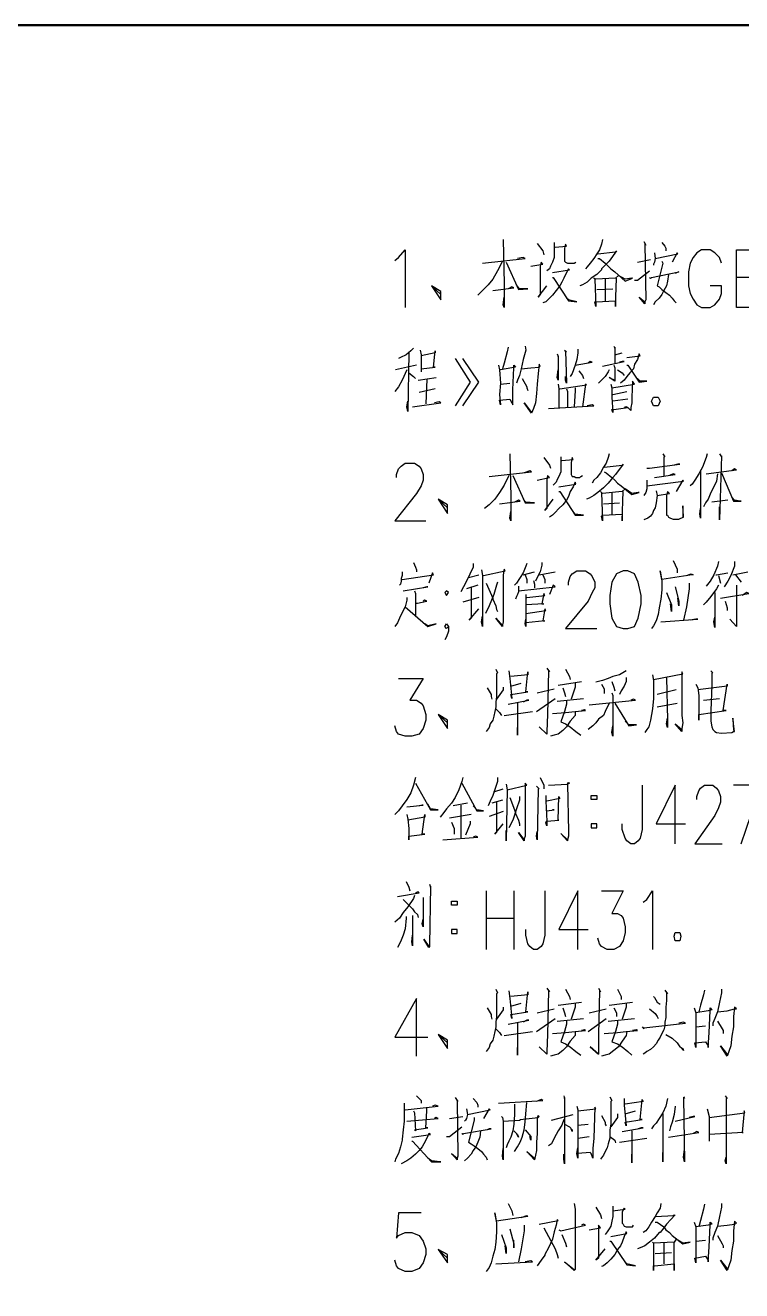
# Model space of a CAD drawing. Header units: millimetres. Extents: x -892 to 4698, y -3687 to 4524.
# Drawn here: x 2435 to 2930, y 3650 to 4524 of the extents above; entities that cross this region are included whole.
import ezdxf

# ---------------------------------------------------------------- set-up
doc = ezdxf.new("R2010")
doc.units = ezdxf.units.MM
doc.layers.add('1', color=7, linetype='Continuous')

msp = doc.modelspace()

# ---------------------------------------------------------------- linework, layer by layer
at = {"layer": '1', "color": 0, "lineweight": 50}
msp.add_lwpolyline([(-891.61, -3685.08), (-891.61, 4523.75), (4698.03, 4523.75), (4698.03, -3685.08), (-891.61, -3685.08)], dxfattribs=at)
at = {"layer": '1', "color": 0, "lineweight": 25}
for points in [[(2690.14, 4361.48), (2692.75, 4363.43), (2697.31, 4368.65), (2697.31, 4328.89)], [(2765.09, 4375.82), (2765.74, 4345.19), (2765.74, 4328.89), (2765.09, 4330.85), (2765.74, 4336.06)], [(2788.55, 4373.21), (2792.46, 4368), (2793.11, 4365.39)], [(2800.28, 4373.86), (2800.28, 4370.6), (2800.28, 4366.69), (2800.28, 4363.43), (2798.98, 4360.17), (2797.67, 4357.57), (2797.02, 4355.61), (2795.07, 4354.31)], [(2800.93, 4370.6), (2808.75, 4371.25), (2808.1, 4372.56), (2807.45, 4369.95), (2807.45, 4367.34), (2807.45, 4364.74), (2807.45, 4362.13), (2807.45, 4360.83), (2808.1, 4360.17), (2809.4, 4359.52), (2810.71, 4359.52), (2813.31, 4359.52), (2813.96, 4359.52), (2815.27, 4360.17)], [(2833.52, 4375.82), (2832.86, 4372.56), (2831.56, 4368.65), (2829.61, 4366.04), (2827.65, 4362.78), (2825.04, 4359.52), (2823.09, 4356.92), (2821.78, 4355.61)], [(2862.19, 4374.51), (2863.49, 4371.91), (2862.84, 4372.56), (2863.49, 4334.11), (2862.84, 4332.8), (2862.84, 4331.5), (2858.93, 4336.06), (2862.84, 4332.8)], [(2874.57, 4373.86), (2876.53, 4371.25), (2877.18, 4369.95), (2877.18, 4368)], [(2915.63, 4359.52), (2914.33, 4363.43), (2911.07, 4366.69), (2907.81, 4368.65), (2901.94, 4368.65), (2898.69, 4366.69), (2896.08, 4363.43), (2894.12, 4359.52), (2892.82, 4353.66), (2892.82, 4343.88), (2894.12, 4338.67), (2896.08, 4334.76), (2898.69, 4330.85), (2901.94, 4328.89), (2907.81, 4328.89), (2911.07, 4330.85), (2914.33, 4334.76), (2915.63, 4338.67), (2915.63, 4343.88), (2907.81, 4343.88)], [(2940.39, 4349.75), (2944.96, 4347.79), (2946.26, 4345.84), (2947.56, 4341.93), (2947.56, 4336.71), (2946.26, 4332.8), (2944.96, 4330.85), (2940.39, 4328.89), (2926.06, 4328.89), (2926.06, 4368.65), (2940.39, 4368.65), (2944.96, 4366.69), (2946.26, 4365.39), (2947.56, 4361.48), (2947.56, 4357.57), (2946.26, 4353.66), (2944.96, 4351.7), (2940.39, 4349.75), (2926.06, 4349.75)], [(2764.44, 4360.83), (2761.18, 4354.31), (2757.92, 4348.44), (2754.66, 4344.53), (2750.75, 4340.62), (2747.49, 4337.37)], [(2750.75, 4359.52), (2780.08, 4362.78), (2778.77, 4363.43), (2774.86, 4362.78)], [(2767.04, 4360.17), (2775.51, 4341.28), (2782.03, 4341.93), (2776.17, 4341.93), (2774.21, 4344.53)], [(2783.99, 4357.57), (2792.46, 4358.87), (2791.15, 4360.17), (2790.5, 4357.57), (2790.5, 4338.02), (2789.2, 4336.06), (2795.07, 4343.88)], [(2830.26, 4366.04), (2842.64, 4367.34), (2843.29, 4368), (2838.08, 4360.83), (2836.12, 4358.87), (2832.86, 4355.61), (2832.86, 4354.96), (2829.61, 4351.7), (2825.7, 4349.1), (2823.09, 4346.49), (2819.83, 4344.53), (2817.87, 4343.88)], [(2830.26, 4362.78), (2831.56, 4362.78), (2835.47, 4359.52), (2837.43, 4357.57), (2839.38, 4355.61), (2841.99, 4353.66), (2849.16, 4347.14), (2854.37, 4349.1), (2853.72, 4349.1), (2849.16, 4348.44), (2844.59, 4351.05), (2842.64, 4349.1), (2828.95, 4348.44), (2827.65, 4349.1), (2828.3, 4348.44), (2828.95, 4329.55), (2828.3, 4332.8), (2828.95, 4332.8), (2842.64, 4333.46), (2842.64, 4329.55), (2843.29, 4349.1)], [(2857.63, 4360.17), (2866.75, 4362.13)], [(2869.36, 4366.69), (2870.01, 4362.78), (2869.36, 4360.17), (2868.71, 4358.87), (2868.71, 4358.22)], [(2870.01, 4362.78), (2885.65, 4366.04), (2885, 4366.69), (2881.74, 4360.17)], [(2874.57, 4360.83), (2875.22, 4359.52), (2871.31, 4343.88), (2872.62, 4343.23), (2874.57, 4341.28), (2877.18, 4339.32), (2879.79, 4337.37), (2881.74, 4335.41), (2883.04, 4333.46), (2884.35, 4332.15)], [(2798.98, 4353.01), (2810.71, 4354.96), (2810.05, 4355.61), (2808.75, 4353.01), (2806.8, 4349.1), (2805.49, 4346.49), (2804.19, 4343.88), (2801.58, 4340.62), (2798.98, 4337.37), (2796.37, 4334.76), (2794.41, 4332.8), (2792.46, 4332.15)], [(2855.67, 4347.79), (2857.63, 4347.79), (2866.1, 4354.31)], [(2866.1, 4349.75), (2866.75, 4349.1), (2867.4, 4349.75), (2886.3, 4353.66), (2885, 4353.01), (2883.7, 4352.35)], [(2879.13, 4351.7), (2878.48, 4347.14), (2877.83, 4343.88), (2875.88, 4340.62), (2874.57, 4338.02), (2872.62, 4335.41), (2870.01, 4332.8), (2868.71, 4330.85)], [(2722.07, 4338.02), (2715.56, 4343.88), (2722.07, 4334.11), (2722.07, 4339.97), (2715.56, 4343.88)], [(2757.92, 4340.62), (2772.26, 4342.58), (2770.95, 4343.23), (2768.35, 4341.93)], [(2798.98, 4349.75), (2799.63, 4349.75), (2810.05, 4333.46), (2815.92, 4332.8), (2810.05, 4334.11), (2808.75, 4335.41)], [(2829.61, 4341.28), (2840.68, 4341.93)], [(2835.47, 4349.1), (2835.47, 4333.46)], [(2703.18, 4300.87), (2701.22, 4298.92), (2697.96, 4296.31), (2694.05, 4294.35), (2692.75, 4293.7)], [(2707.74, 4299.57), (2708.39, 4296.31), (2708.39, 4289.79), (2708.39, 4284.58)], [(2708.39, 4286.53), (2718.16, 4287.84), (2716.86, 4287.84), (2718.16, 4298.92), (2718.16, 4297.61), (2708.39, 4295.66)], [(2768.35, 4301.52), (2767.69, 4298.26), (2765.74, 4290.44), (2764.44, 4286.53)], [(2780.08, 4302.17), (2780.73, 4299.57), (2778.77, 4293.05), (2777.47, 4286.53), (2776.17, 4281.97), (2774.86, 4278.71), (2774.21, 4276.76)], [(2807.45, 4299.57), (2808.75, 4298.26), (2808.1, 4298.92), (2808.75, 4276.76), (2808.1, 4278.71), (2808.1, 4281.32)], [(2816.57, 4300.22), (2816.57, 4297.61), (2815.92, 4293.05), (2814.62, 4289.14), (2812.66, 4283.27), (2811.36, 4281.32)], [(2841.34, 4302.17), (2841.99, 4300.87), (2841.99, 4301.52), (2841.99, 4290.44)], [(2699.92, 4297.61), (2699.27, 4257.21), (2698.61, 4260.46), (2699.27, 4264.37)], [(2731.85, 4293.7), (2742.28, 4277.41), (2731.85, 4261.12)], [(2737.06, 4261.12), (2748.14, 4277.41), (2737.06, 4293.7)], [(2777.47, 4286.53), (2783.99, 4287.18), (2789.85, 4287.84), (2790.5, 4288.49), (2789.85, 4289.79), (2789.2, 4283.27), (2788.55, 4276.11), (2787.9, 4269.59), (2787.24, 4263.07), (2785.94, 4259.16), (2784.64, 4255.9), (2779.42, 4263.07), (2784.64, 4256.55)], [(2802.23, 4296.96), (2802.89, 4295), (2802.89, 4295.66), (2802.89, 4278.71), (2802.23, 4280.67), (2802.89, 4285.88)], [(2814.62, 4289.14), (2826.35, 4291.09), (2825.04, 4291.75), (2823.74, 4290.44)], [(2833.52, 4288.49), (2848.5, 4291.75), (2847.2, 4291.75), (2845.25, 4291.09)], [(2841.99, 4296.31), (2847.2, 4297.61)], [(2850.46, 4294.35), (2859.58, 4295.66), (2858.93, 4296.96), (2857.63, 4293.05), (2855.67, 4289.79), (2855.02, 4286.53), (2852.41, 4283.93), (2850.46, 4281.32), (2848.5, 4278.71), (2845.9, 4276.76)], [(2698.61, 4285.88), (2695.35, 4278.71), (2692.75, 4274.15), (2690.14, 4270.89)], [(2705.13, 4289.14), (2690.79, 4285.88)], [(2699.92, 4283.93), (2703.18, 4281.32), (2704.48, 4280.02)], [(2761.83, 4289.14), (2762.48, 4285.88), (2763.13, 4276.76), (2762.48, 4268.94), (2763.13, 4261.77), (2762.48, 4265.03), (2769.65, 4265.68), (2770.95, 4263.07), (2771.6, 4261.77), (2771.6, 4272.2), (2772.26, 4287.18), (2772.26, 4289.14), (2773.56, 4287.84), (2770.95, 4287.18), (2763.13, 4285.88)], [(2817.22, 4285.23), (2819.83, 4281.97), (2820.48, 4280.02)], [(2838.08, 4285.88), (2837.43, 4284.58), (2835.47, 4281.32), (2832.86, 4278.71), (2830.91, 4276.76)], [(2841.34, 4289.14), (2841.99, 4287.18), (2841.99, 4278.71), (2841.99, 4278.06), (2838.08, 4280.67), (2841.99, 4278.71)], [(2843.94, 4285.88), (2847.2, 4283.93), (2848.5, 4281.97)], [(2850.46, 4289.14), (2851.11, 4289.14), (2858.93, 4277.41), (2864.15, 4278.06), (2859.58, 4278.06), (2857.63, 4280.02)], [(2706.43, 4278.71), (2718.82, 4280.67)], [(2718.16, 4272.85), (2707.09, 4270.24)], [(2712.3, 4279.36), (2711.65, 4262.42)], [(2763.13, 4276.11), (2769.65, 4276.76)], [(2778.12, 4280.02), (2781.38, 4274.15), (2781.38, 4273.5), (2782.03, 4271.54)], [(2802.89, 4276.11), (2803.54, 4272.85), (2803.54, 4259.81)], [(2803.54, 4272.85), (2804.19, 4272.85), (2822.44, 4275.45), (2821.78, 4276.11), (2819.83, 4260.46)], [(2808.75, 4272.85), (2809.4, 4270.89), (2809.4, 4259.81)], [(2814.62, 4273.5), (2814.62, 4271.54), (2813.96, 4260.46)], [(2839.38, 4276.11), (2840.03, 4273.5), (2840.03, 4266.98), (2840.68, 4256.55), (2840.03, 4258.51), (2840.68, 4258.51), (2841.34, 4258.51), (2851.11, 4259.81), (2849.81, 4260.46), (2848.5, 4259.81)], [(2840.03, 4273.5), (2855.67, 4276.11), (2854.37, 4278.06), (2853.72, 4266.98), (2853.72, 4263.07), (2853.07, 4259.81), (2853.07, 4257.86), (2851.11, 4259.81)], [(2702.52, 4260.46), (2722.07, 4263.07), (2720.77, 4263.72), (2717.51, 4263.07)], [(2840.68, 4268.94), (2850.46, 4270.89)], [(2851.11, 4265.68), (2840.68, 4264.37)], [(2871.97, 4266.98), (2873.27, 4264.37), (2871.97, 4261.12), (2868.71, 4261.12), (2867.4, 4264.37), (2868.71, 4266.98), (2871.97, 4266.98)], [(2796.37, 4259.16), (2827.65, 4261.12), (2826.35, 4261.77), (2823.09, 4261.12)], [(2691.44, 4211.59), (2691.44, 4213.54), (2692.75, 4217.45), (2694.7, 4219.41), (2697.31, 4221.36), (2703.83, 4221.36), (2707.09, 4219.41), (2708.39, 4217.45), (2709.69, 4213.54), (2709.69, 4209.63), (2708.39, 4205.72), (2705.13, 4200.51), (2690.14, 4181.61), (2711.65, 4181.61)], [(2769.65, 4227.88), (2770.3, 4197.9), (2770.3, 4181.61), (2769.65, 4183.56), (2770.3, 4188.13)], [(2793.11, 4225.27), (2797.02, 4220.06), (2797.67, 4218.1)], [(2804.84, 4225.92), (2804.84, 4222.67), (2804.84, 4218.76), (2804.84, 4215.5), (2803.54, 4212.24), (2802.23, 4210.28), (2801.58, 4208.33), (2799.63, 4206.37)], [(2805.49, 4223.32), (2813.31, 4223.97), (2812.66, 4225.27), (2812.01, 4222.01), (2812.01, 4219.41), (2812.01, 4217.45), (2812.01, 4214.85), (2812.01, 4213.54), (2812.66, 4212.24), (2813.96, 4212.24), (2815.27, 4211.59), (2817.87, 4211.59), (2818.53, 4212.24), (2819.83, 4212.89)], [(2834.82, 4218.76), (2847.2, 4220.06), (2847.85, 4220.71), (2842.64, 4213.54), (2840.68, 4211.59), (2837.43, 4207.68), (2834.17, 4204.42), (2830.26, 4201.16), (2827.65, 4199.2), (2824.39, 4197.25), (2822.44, 4196.6)], [(2838.08, 4227.88), (2837.43, 4225.27), (2836.12, 4221.36), (2834.17, 4218.76), (2832.21, 4214.85), (2829.61, 4211.59), (2827.65, 4209.63), (2826.35, 4207.68)], [(2864.15, 4218.1), (2866.1, 4218.1), (2886.96, 4220.71), (2885.65, 4220.71), (2883.04, 4220.06)], [(2875.22, 4227.88), (2876.53, 4225.92), (2875.88, 4225.92), (2875.88, 4212.24)], [(2905.85, 4227.88), (2905.2, 4225.27), (2902.6, 4218.76), (2899.99, 4214.19), (2897.38, 4209.63), (2895.43, 4207.03), (2894.12, 4205.72)], [(2914.33, 4227.88), (2915.63, 4225.92), (2915.63, 4226.58), (2914.33, 4182.26), (2914.33, 4185.52), (2914.33, 4191.38)], [(2769, 4212.89), (2765.74, 4206.37), (2762.48, 4201.16), (2759.22, 4196.6), (2755.31, 4192.69), (2752.05, 4190.08)], [(2755.31, 4212.24), (2784.64, 4215.5), (2783.33, 4216.15), (2779.42, 4214.85)], [(2771.6, 4212.89), (2780.08, 4193.99), (2786.59, 4193.99), (2780.73, 4194.64), (2778.77, 4196.6)], [(2788.55, 4209.63), (2797.02, 4211.59), (2795.72, 4212.89), (2795.07, 4209.63), (2795.07, 4190.08), (2793.76, 4188.78), (2799.63, 4196.6)], [(2834.82, 4215.5), (2836.12, 4214.85), (2840.03, 4211.59), (2841.99, 4209.63), (2843.94, 4207.68), (2846.55, 4205.72), (2853.72, 4199.86), (2858.93, 4201.16), (2858.28, 4201.16), (2853.72, 4200.51), (2849.16, 4203.77), (2847.2, 4201.81), (2833.52, 4200.51), (2832.21, 4201.81), (2832.86, 4201.16), (2833.52, 4181.61), (2832.86, 4184.87), (2833.52, 4185.52), (2847.2, 4186.17), (2847.2, 4181.61), (2847.85, 4201.81)], [(2869.36, 4211.59), (2883.7, 4213.54), (2882.39, 4214.19), (2879.79, 4212.89)], [(2901.29, 4216.8), (2901.29, 4183.56), (2900.64, 4186.17), (2901.29, 4190.08)], [(2913.02, 4214.19), (2912.37, 4208.98), (2910.42, 4205.07), (2908.46, 4201.16), (2906.51, 4196.6), (2904.55, 4193.99), (2903.25, 4191.38)], [(2905.2, 4214.19), (2926.06, 4216.8), (2924.75, 4217.45), (2922.8, 4216.15)], [(2915.63, 4214.85), (2924.1, 4195.29), (2929.32, 4195.29), (2928.66, 4195.29), (2924.75, 4195.95), (2922.8, 4197.9)], [(2803.54, 4205.07), (2815.27, 4207.03), (2814.62, 4208.33), (2813.31, 4205.07), (2811.36, 4201.81), (2810.05, 4198.55), (2808.75, 4195.95), (2806.14, 4192.69), (2803.54, 4190.08), (2800.93, 4187.47), (2798.98, 4185.52), (2797.02, 4184.22)], [(2864.15, 4209.63), (2864.15, 4206.37), (2864.15, 4203.77), (2863.49, 4201.16), (2862.19, 4199.2)], [(2870.66, 4202.46), (2871.31, 4199.2), (2870.66, 4193.99), (2870.01, 4190.73), (2868.71, 4188.78), (2868.06, 4186.82), (2866.75, 4184.87), (2864.8, 4183.56), (2862.19, 4182.26)], [(2864.15, 4205.72), (2889.56, 4208.98), (2888.91, 4209.63), (2884.35, 4201.81)], [(2726.64, 4190.73), (2720.12, 4196.6), (2726.64, 4186.82), (2726.64, 4192.69), (2720.12, 4196.6)], [(2762.48, 4193.34), (2776.82, 4195.29), (2775.51, 4195.95), (2772.91, 4194.64)], [(2803.54, 4201.81), (2804.19, 4201.81), (2814.62, 4185.52), (2820.48, 4185.52), (2814.62, 4186.17), (2813.31, 4188.13)], [(2834.17, 4193.34), (2845.25, 4193.99)], [(2840.03, 4201.16), (2840.03, 4186.17)], [(2871.31, 4199.2), (2879.79, 4200.51), (2878.48, 4201.81), (2877.83, 4199.2), (2877.83, 4192.69), (2877.83, 4188.13), (2877.83, 4185.52), (2878.48, 4185.52), (2879.13, 4184.22), (2880.44, 4183.56), (2882.39, 4182.91), (2884.35, 4182.91), (2886.3, 4182.91), (2887.61, 4183.56), (2889.56, 4184.22), (2889.56, 4184.87), (2888.91, 4192.04), (2888.91, 4184.22)], [(2920.19, 4195.95), (2909.11, 4194.64)], [(2703.18, 4152.93), (2704.48, 4149.68), (2705.13, 4147.72), (2705.13, 4146.42)], [(2744.23, 4152.28), (2744.23, 4149.68), (2739.67, 4139.9), (2737.72, 4135.99), (2735.76, 4132.73)], [(2781.38, 4152.28), (2780.73, 4150.33), (2778.77, 4145.77), (2776.82, 4142.51), (2776.17, 4141.85), (2774.21, 4138.6), (2772.91, 4137.29)], [(2791.81, 4152.93), (2791.81, 4150.98), (2790.5, 4146.42), (2788.55, 4142.51), (2787.24, 4139.9)], [(2882.39, 4154.24), (2885, 4148.37), (2885, 4145.77)], [(2913.67, 4153.59), (2913.02, 4150.33), (2910.42, 4144.46), (2907.81, 4139.9), (2905.2, 4136.64)], [(2924.75, 4153.59), (2924.75, 4150.33), (2922.15, 4143.81), (2920.19, 4139.9), (2917.59, 4135.99)], [(2695.35, 4146.42), (2695.35, 4143.81), (2694.7, 4141.85), (2694.7, 4139.9), (2694.05, 4137.94), (2693.4, 4137.29)], [(2695.35, 4141.2), (2716.86, 4144.46), (2716.21, 4145.77), (2713.6, 4138.6)], [(2740.97, 4142.51), (2748.14, 4144.46)], [(2750.1, 4147.72), (2750.75, 4143.81), (2750.75, 4108.62), (2750.1, 4111.88), (2750.75, 4115.79)], [(2751.4, 4143.81), (2766.39, 4147.07), (2765.74, 4148.37), (2765.09, 4144.46), (2765.09, 4111.88), (2764.44, 4109.92), (2764.44, 4108.62), (2759.87, 4114.48), (2764.44, 4109.27)], [(2778.77, 4144.46), (2786.59, 4146.42)], [(2780.08, 4144.46), (2781.38, 4141.2), (2781.38, 4138.6)], [(2789.85, 4144.46), (2800.93, 4146.42)], [(2792.46, 4144.46), (2793.76, 4141.2), (2793.76, 4138.6)], [(2810.05, 4137.29), (2810.05, 4139.25), (2811.36, 4143.16), (2812.66, 4145.11), (2815.92, 4147.07), (2821.78, 4147.07), (2825.04, 4145.11), (2826.35, 4143.16), (2828.3, 4139.25), (2828.3, 4135.34), (2826.35, 4132.08), (2823.74, 4126.21), (2808.1, 4107.31), (2829.61, 4107.31)], [(2847.85, 4147.07), (2843.29, 4145.11), (2840.03, 4139.25), (2838.73, 4130.12), (2838.73, 4124.26), (2840.03, 4114.48), (2843.29, 4108.62), (2847.85, 4107.31), (2851.11, 4107.31), (2855.67, 4108.62), (2858.28, 4114.48), (2860.24, 4124.26), (2860.24, 4130.12), (2858.28, 4139.25), (2855.67, 4145.11), (2851.11, 4147.07), (2847.85, 4147.07)], [(2891.52, 4143.81), (2894.78, 4145.11), (2896.08, 4144.46), (2895.43, 4144.46), (2874.57, 4141.2), (2873.27, 4147.07), (2874.57, 4139.9), (2874.57, 4134.03), (2873.92, 4127.52), (2872.62, 4121.65), (2871.97, 4117.09), (2870.66, 4112.53), (2868.71, 4109.27), (2867.4, 4107.31)], [(2911.72, 4144.46), (2912.37, 4144.46), (2920.19, 4145.77)], [(2913.67, 4143.81), (2914.98, 4138.6)], [(2923.45, 4144.46), (2933.88, 4146.42)], [(2925.41, 4144.46), (2929.32, 4139.25)], [(2696.01, 4133.38), (2712.95, 4135.99), (2712.3, 4135.99), (2709.69, 4135.34)], [(2703.83, 4133.38), (2704.48, 4131.43), (2704.48, 4115.79)], [(2725.98, 4133.38), (2724.68, 4132.08), (2725.98, 4130.12), (2727.29, 4132.08), (2725.98, 4133.38)], [(2747.49, 4137.29), (2739.67, 4134.69)], [(2742.93, 4135.34), (2742.93, 4114.48), (2741.63, 4113.18), (2748.14, 4121)], [(2761.18, 4139.25), (2760.52, 4137.29), (2758.57, 4130.78), (2755.31, 4122.96), (2752.7, 4117.74)], [(2753.36, 4138.6), (2757.92, 4128.17), (2757.92, 4127.52), (2759.87, 4122.96), (2760.52, 4120.35), (2761.18, 4119.05)], [(2775.51, 4136.64), (2775.51, 4134.03), (2775.51, 4132.73), (2774.86, 4130.78), (2774.21, 4129.47), (2773.56, 4127.52)], [(2775.51, 4133.38), (2800.93, 4135.99), (2799.63, 4137.29), (2797.02, 4130.78)], [(2785.94, 4140.55), (2786.59, 4137.94), (2786.59, 4135.34)], [(2883.7, 4135.99), (2886.3, 4126.21), (2886.3, 4122.96), (2885.65, 4128.17)], [(2893.47, 4138.6), (2893.47, 4134.69), (2891.52, 4122.3), (2889.56, 4113.18)], [(2913.67, 4137.29), (2912.37, 4134.69), (2908.46, 4129.47), (2905.2, 4125.56), (2903.25, 4123.61)], [(2926.06, 4137.29), (2926.06, 4118.39), (2926.06, 4111.88), (2926.06, 4109.27), (2926.06, 4108.62), (2921.5, 4113.83), (2926.06, 4108.62)], [(2698.61, 4128.82), (2698.61, 4126.87), (2697.31, 4122.3), (2695.35, 4118.39), (2693.4, 4114.48), (2692.1, 4111.22), (2690.14, 4108.62)], [(2705.13, 4124.91), (2705.78, 4124.91), (2712.3, 4126.21), (2711, 4126.87), (2709.69, 4126.21)], [(2748.14, 4128.82), (2737.06, 4125.56)], [(2780.73, 4130.78), (2780.73, 4129.47), (2780.73, 4121), (2780.73, 4108.62), (2780.08, 4110.57), (2780.73, 4113.83)], [(2781.38, 4128.82), (2793.76, 4130.12), (2793.11, 4131.43), (2791.81, 4124.26), (2793.11, 4124.26), (2780.73, 4123.61)], [(2877.83, 4132.08), (2881.09, 4123.61), (2881.09, 4119.05), (2880.44, 4124.26)], [(2911.07, 4132.08), (2911.07, 4107.97), (2910.42, 4111.88), (2911.07, 4115.14)], [(2914.98, 4128.17), (2934.53, 4131.43), (2933.23, 4132.08), (2929.97, 4130.12)], [(2918.24, 4126.21), (2919.54, 4121.65), (2919.54, 4119.7)], [(2697.31, 4122.3), (2712.95, 4108.62), (2718.82, 4110.57), (2712.95, 4109.27), (2711, 4110.57)], [(2780.73, 4117.74), (2794.41, 4119.7), (2793.76, 4121), (2792.46, 4112.53), (2793.76, 4112.53), (2780.73, 4111.22)], [(2727.29, 4108.62), (2725.98, 4107.31), (2724.68, 4108.62), (2725.98, 4110.57), (2727.29, 4108.62), (2727.29, 4105.36), (2725.98, 4101.45), (2724.68, 4099.49)], [(2873.92, 4111.88), (2899.34, 4113.83), (2898.03, 4113.83), (2894.12, 4113.18)], [(2795.07, 4079.94), (2797.02, 4077.34), (2796.37, 4077.99), (2795.72, 4048.01), (2795.07, 4036.28), (2795.07, 4034.98), (2795.07, 4034.32), (2789.85, 4039.54), (2795.07, 4034.32)], [(2692.75, 4072.77), (2709.69, 4072.77), (2700.57, 4057.79), (2705.13, 4057.79), (2708.39, 4055.83), (2709.69, 4053.88), (2711.65, 4048.01), (2711.65, 4044.1), (2709.69, 4038.23), (2707.09, 4034.32), (2701.87, 4033.02), (2697.31, 4033.02), (2692.75, 4034.32), (2691.44, 4036.28), (2690.14, 4040.19)], [(2759.87, 4079.29), (2761.18, 4076.68), (2760.52, 4076.03), (2760.52, 4065.61), (2760.52, 4060.39), (2759.87, 4056.48), (2759.87, 4053.22), (2759.22, 4049.96), (2758.57, 4046.71), (2757.92, 4044.1), (2755.96, 4041.49), (2755.31, 4038.89), (2753.36, 4036.28)], [(2769, 4077.99), (2769.65, 4072.77), (2770.95, 4059.09), (2770.3, 4061.7), (2782.03, 4063.65), (2780.73, 4063.65), (2782.03, 4077.34), (2782.03, 4075.38), (2770.3, 4074.08)], [(2808.1, 4079.29), (2810.71, 4074.08), (2811.36, 4072.12)], [(2849.81, 4077.99), (2845.25, 4075.38), (2840.68, 4074.08), (2837.43, 4072.77), (2833.52, 4071.47), (2830.91, 4070.82), (2828.95, 4070.17)], [(2849.81, 4073.43), (2849.81, 4070.82), (2848.5, 4067.56), (2846.55, 4064.3), (2845.25, 4061.7)], [(2868.06, 4075.38), (2868.71, 4071.47), (2868.71, 4066.91), (2868.71, 4059.09), (2868.06, 4051.92), (2867.4, 4048.01), (2866.75, 4044.1), (2865.45, 4039.54), (2864.15, 4037.58), (2862.84, 4035.63)], [(2868.71, 4072.12), (2888.91, 4076.03), (2888.26, 4077.34), (2888.26, 4071.47), (2888.26, 4056.48), (2888.26, 4048.66), (2888.26, 4047.36), (2888.91, 4042.14), (2888.26, 4038.23), (2888.26, 4036.28), (2883.7, 4041.49), (2888.26, 4037.58)], [(2877.83, 4073.43), (2878.48, 4044.1), (2878.48, 4038.89), (2877.83, 4041.49), (2878.48, 4045.4)], [(2908.46, 4077.99), (2909.76, 4076.68), (2909.11, 4076.68), (2909.11, 4068.21), (2908.46, 4050.62), (2908.46, 4043.45), (2909.11, 4039.54), (2909.76, 4037.58), (2911.07, 4036.28), (2912.37, 4035.63), (2915.63, 4034.98), (2922.8, 4035.63), (2924.1, 4036.28), (2924.75, 4036.28), (2923.45, 4045.4), (2924.1, 4036.93)], [(2754.01, 4066.26), (2756.61, 4061.7), (2756.61, 4060.39), (2757.27, 4058.44)], [(2765.09, 4066.91), (2765.09, 4064.95), (2760.52, 4058.44)], [(2770.3, 4067.56), (2777.47, 4069.52)], [(2788.55, 4063), (2800.28, 4065.61)], [(2802.89, 4068.21), (2819.18, 4070.82)], [(2806.14, 4066.26), (2807.45, 4063), (2808.1, 4060.39)], [(2814.62, 4069.52), (2814.62, 4066.91), (2812.01, 4058.44)], [(2832.86, 4068.86), (2834.82, 4065.61), (2834.82, 4062.35)], [(2840.03, 4070.82), (2841.34, 4066.91), (2841.99, 4064.3)], [(2840.03, 4063), (2840.68, 4061.04), (2840.68, 4033.02), (2840.03, 4035.63), (2840.68, 4040.19)], [(2884.35, 4064.95), (2871.31, 4061.7)], [(2898.03, 4068.86), (2899.34, 4066.26), (2899.99, 4061.04), (2899.99, 4053.22), (2899.99, 4052.57), (2899.99, 4044.1), (2899.99, 4048.01), (2918.89, 4050.62), (2916.93, 4050.62), (2919.54, 4068.86), (2919.54, 4067.56), (2899.34, 4064.95)], [(2768.35, 4055.18), (2782.68, 4057.79), (2781.38, 4057.79), (2778.77, 4056.48)], [(2774.86, 4055.83), (2774.86, 4033.67), (2774.86, 4036.28), (2774.86, 4038.89)], [(2787.9, 4049.96), (2800.93, 4059.09)], [(2802.23, 4057.13), (2820.48, 4059.09)], [(2808.75, 4057.13), (2808.75, 4055.18), (2807.45, 4049.96), (2804.84, 4042.8), (2808.1, 4041.49), (2811.36, 4039.54), (2815.27, 4036.28), (2818.53, 4033.67)], [(2838.08, 4055.83), (2835.47, 4049.96), (2834.17, 4047.36), (2830.91, 4044.75), (2828.95, 4042.14), (2827, 4040.19), (2823.74, 4037.58)], [(2824.39, 4054.53), (2856.33, 4057.79), (2855.02, 4058.44), (2853.07, 4057.79)], [(2841.99, 4055.83), (2851.76, 4040.19), (2856.98, 4040.84), (2851.76, 4040.84), (2849.16, 4043.45)], [(2871.31, 4053.22), (2885, 4055.83)], [(2903.25, 4057.79), (2914.33, 4059.09)], [(2726.64, 4042.14), (2720.12, 4048.01), (2726.64, 4038.23), (2726.64, 4044.1), (2720.12, 4048.01)], [(2759.87, 4051.92), (2762.48, 4049.31), (2763.78, 4047.36)], [(2765.74, 4047.36), (2785.29, 4049.96)], [(2814.62, 4049.96), (2814.62, 4047.36), (2811.36, 4043.45), (2808.75, 4039.54), (2806.14, 4036.93), (2802.89, 4034.32), (2800.28, 4033.67), (2797.67, 4033.02)], [(2798.98, 4048.66), (2808.1, 4049.31), (2814.62, 4049.96), (2821.78, 4050.62), (2821.13, 4051.27), (2819.18, 4050.62)], [(2704.48, 4004.35), (2703.18, 3999.13), (2701.22, 3993.92), (2698.61, 3989.36), (2695.35, 3984.79), (2692.75, 3981.54), (2690.14, 3978.93)], [(2737.06, 4004.35), (2736.41, 4001.74), (2734.46, 3995.87), (2731.85, 3990.66), (2729.24, 3986.75), (2725.98, 3982.84), (2724.03, 3980.23), (2721.42, 3976.97)], [(2761.18, 4004.35), (2761.18, 4001.74), (2757.92, 3991.96), (2755.96, 3988.05), (2754.66, 3984.79)], [(2790.5, 4004.35), (2793.11, 3999.13), (2793.11, 3996.53)], [(2704.48, 4000.44), (2714.91, 3982.19), (2720.12, 3982.19), (2714.91, 3982.84), (2712.95, 3986.1)], [(2736.41, 4000.44), (2746.84, 3981.54), (2751.4, 3981.54), (2746.84, 3982.19), (2744.23, 3984.79)], [(2758.57, 3994.57), (2765.09, 3996.53)], [(2767.04, 3999.78), (2767.69, 3995.87), (2767.04, 3960.68), (2767.04, 3963.94), (2767.04, 3967.85)], [(2767.69, 3995.87), (2781.38, 3999.13), (2780.08, 4000.44), (2780.08, 3996.53), (2780.08, 3963.94), (2779.42, 3961.99), (2779.42, 3960.68), (2775.51, 3966.55), (2779.42, 3961.33)], [(2787.9, 3998.48), (2789.85, 3996.53), (2789.2, 3996.53), (2788.55, 3961.33), (2787.9, 3963.94), (2788.55, 3967.2)], [(2796.37, 3999.13), (2809.4, 3999.78), (2810.05, 4001.09), (2810.71, 4000.44), (2809.4, 3999.78), (2810.05, 3967.2), (2810.05, 3963.94), (2809.4, 3961.33), (2809.4, 3960.68), (2804.84, 3965.9), (2809.4, 3961.33)], [(2860.89, 3999.13), (2860.89, 3968.5), (2859.58, 3962.64), (2858.28, 3960.68), (2855.67, 3958.73), (2853.07, 3958.73), (2850.46, 3960.68), (2849.16, 3962.64), (2847.2, 3968.5), (2847.2, 3972.41)], [(2883.7, 3958.73), (2883.7, 3999.13), (2870.66, 3972.41), (2890.87, 3972.41)], [(2898.69, 3989.36), (2898.69, 3991.31), (2899.99, 3995.22), (2901.29, 3997.18), (2903.9, 3999.13), (2909.76, 3999.13), (2912.37, 3997.18), (2913.67, 3995.22), (2914.98, 3991.31), (2914.98, 3987.4), (2913.67, 3983.49), (2911.07, 3978.28), (2897.38, 3958.73), (2916.28, 3958.73)], [(2929.32, 3958.73), (2943, 3999.13), (2924.1, 3999.13)], [(2698.61, 3984.14), (2709.69, 3985.45), (2709.04, 3985.45), (2707.09, 3984.79)], [(2740.32, 3986.75), (2730.55, 3984.79)], [(2735.76, 3985.45), (2735.76, 3962.64)], [(2764.44, 3988.71), (2757.27, 3986.75)], [(2760.52, 3987.4), (2760.52, 3966.55), (2759.22, 3965.24), (2765.09, 3972.41)], [(2776.17, 3991.31), (2776.17, 3988.71), (2774.21, 3982.84), (2771.6, 3975.02), (2769, 3969.81)], [(2769.65, 3990.66), (2773.56, 3980.23), (2773.56, 3979.58), (2775.51, 3975.02), (2776.17, 3972.41), (2776.17, 3971.11)], [(2794.41, 3991.96), (2794.41, 3991.31), (2794.41, 3988.05), (2795.07, 3974.37), (2795.07, 3971.11), (2794.41, 3973.06), (2795.07, 3974.37), (2803.54, 3975.02), (2802.89, 3975.02), (2803.54, 3991.31), (2804.19, 3990.01), (2795.07, 3988.05)], [(2829.61, 3991.96), (2829.61, 3989.36), (2825.7, 3989.36), (2825.7, 3991.96), (2829.61, 3991.96)], [(2698.61, 3978.93), (2699.27, 3975.67), (2699.92, 3969.15), (2699.92, 3961.33), (2699.92, 3963.94), (2711, 3965.24), (2709.04, 3965.24), (2711, 3978.93), (2711, 3976.97), (2699.27, 3975.02)], [(2742.93, 3978.93), (2727.94, 3976.32)], [(2765.09, 3980.88), (2755.31, 3977.63)], [(2795.07, 3981.54), (2800.28, 3982.19), (2799.63, 3982.19), (2798.98, 3982.19)], [(2729.24, 3973.72), (2731.2, 3969.15), (2731.2, 3967.2), (2731.2, 3965.24)], [(2742.28, 3974.37), (2742.28, 3972.41), (2739.02, 3964.59)], [(2825.7, 3972.41), (2825.7, 3969.81), (2829.61, 3969.81), (2829.61, 3972.41), (2825.7, 3972.41)], [(2723.38, 3961.33), (2747.49, 3963.29), (2746.19, 3963.94), (2744.23, 3963.29)], [(2697.96, 3932.66), (2699.92, 3928.75), (2700.57, 3926.14)], [(2703.83, 3922.88), (2703.18, 3920.93), (2699.27, 3915.06), (2696.01, 3911.15), (2693.4, 3907.24), (2690.14, 3904.64)], [(2692.1, 3922.23), (2707.09, 3924.84), (2706.43, 3925.49), (2704.48, 3924.84)], [(2714.25, 3930.7), (2714.91, 3928.75), (2714.91, 3929.4), (2714.25, 3888.99), (2714.25, 3887.69), (2713.6, 3887.04), (2710.34, 3892.9), (2713.6, 3887.69)], [(2753.36, 3926.14), (2753.36, 3885.74)], [(2772.26, 3926.14), (2772.26, 3885.74)], [(2793.76, 3926.14), (2793.76, 3895.51), (2792.46, 3889.65), (2791.15, 3887.69), (2788.55, 3885.74), (2785.94, 3885.74), (2783.33, 3887.69), (2782.03, 3889.65), (2780.73, 3895.51), (2780.73, 3899.42)], [(2816.57, 3885.74), (2816.57, 3926.14), (2803.54, 3899.42), (2823.74, 3899.42)], [(2832.86, 3926.14), (2847.85, 3926.14), (2840.03, 3910.5), (2843.94, 3910.5), (2846.55, 3909.2), (2847.85, 3907.24), (2849.16, 3901.38), (2849.16, 3897.47), (2847.85, 3891.6), (2845.25, 3887.69), (2841.34, 3885.74), (2836.77, 3885.74), (2832.86, 3887.69), (2831.56, 3889.65), (2830.26, 3893.56)], [(2861.54, 3918.32), (2864.15, 3920.28), (2868.06, 3926.14), (2868.06, 3885.74)], [(2696.01, 3920.28), (2699.27, 3917.02), (2702.52, 3913.76), (2703.83, 3911.8), (2705.78, 3909.85), (2706.43, 3907.89)], [(2709.69, 3921.58), (2709.69, 3919.62), (2709.69, 3901.38), (2709.04, 3903.33), (2709.69, 3906.59)], [(2733.15, 3918.97), (2733.15, 3916.37), (2729.24, 3916.37), (2729.24, 3918.97), (2733.15, 3918.97)], [(2697.96, 3908.55), (2697.96, 3907.24), (2697.31, 3900.07), (2696.01, 3895.51), (2694.7, 3892.25), (2693.4, 3889.65), (2692.1, 3887.04)], [(2702.52, 3909.2), (2702.52, 3907.24), (2702.52, 3888.34), (2701.87, 3890.95), (2702.52, 3895.51)], [(2753.36, 3907.24), (2772.26, 3907.24)], [(2729.24, 3899.42), (2729.24, 3896.82), (2733.15, 3896.82), (2733.15, 3899.42), (2729.24, 3899.42)], [(2886.96, 3897.47), (2887.61, 3894.86), (2886.96, 3891.6), (2883.7, 3891.6), (2883.04, 3894.86), (2883.7, 3897.47), (2886.96, 3897.47)], [(2759.87, 3858.36), (2761.18, 3855.76), (2760.52, 3855.11), (2760.52, 3844.68), (2760.52, 3839.47), (2759.87, 3835.56), (2759.87, 3832.3), (2759.22, 3829.04), (2758.57, 3825.78), (2757.92, 3823.17), (2755.96, 3820.57), (2755.31, 3817.96), (2753.36, 3815.35)], [(2769, 3857.06), (2769.65, 3851.85), (2770.95, 3838.16), (2770.3, 3840.77), (2782.03, 3842.72), (2780.73, 3842.72), (2782.03, 3856.41), (2782.03, 3854.45), (2770.3, 3853.15)], [(2795.07, 3859.02), (2797.02, 3856.41), (2796.37, 3857.06), (2795.72, 3827.08), (2795.07, 3815.35), (2795.07, 3814.05), (2795.07, 3813.4), (2789.85, 3818.61), (2795.07, 3813.4)], [(2808.1, 3858.36), (2810.71, 3853.15), (2811.36, 3851.2)], [(2830.91, 3859.02), (2832.21, 3856.41), (2831.56, 3857.06), (2830.91, 3827.08), (2830.91, 3815.35), (2830.91, 3814.05), (2830.91, 3813.4), (2825.04, 3818.61), (2830.91, 3813.4)], [(2843.94, 3858.36), (2846.55, 3853.15), (2846.55, 3851.2)], [(2876.53, 3857.71), (2878.48, 3855.11), (2877.83, 3855.76), (2877.83, 3850.54), (2877.18, 3845.98), (2877.18, 3842.72), (2877.18, 3838.81), (2876.53, 3835.56), (2876.53, 3832.95), (2875.88, 3830.34), (2874.57, 3827.73), (2873.27, 3825.13), (2871.97, 3823.17), (2870.66, 3820.57), (2868.71, 3818.61), (2866.75, 3816.66), (2864.15, 3815.35), (2862.84, 3814.05), (2861.54, 3813.4)], [(2868.71, 3853.15), (2869.36, 3852.5), (2871.31, 3849.24), (2873.27, 3847.94)], [(2903.9, 3857.71), (2903.25, 3854.45), (2901.29, 3847.29), (2899.99, 3842.72)], [(2915.63, 3858.36), (2915.63, 3855.76), (2914.33, 3849.24), (2913.02, 3842.72), (2911.07, 3838.16), (2909.76, 3834.9), (2909.76, 3832.95)], [(2705.13, 3812.09), (2705.13, 3851.85), (2690.14, 3825.13), (2712.95, 3825.13)], [(2754.01, 3845.33), (2756.61, 3840.77), (2756.61, 3839.47), (2757.27, 3837.51)], [(2765.09, 3845.98), (2765.09, 3844.03), (2760.52, 3837.51)], [(2770.3, 3846.63), (2777.47, 3848.59)], [(2788.55, 3842.07), (2800.28, 3844.68)], [(2802.89, 3847.29), (2819.18, 3849.24)], [(2806.14, 3845.33), (2807.45, 3842.07), (2808.1, 3839.47)], [(2814.62, 3848.59), (2814.62, 3845.98), (2812.01, 3837.51)], [(2824.39, 3842.07), (2836.12, 3844.68)], [(2838.08, 3847.29), (2854.37, 3849.24)], [(2841.34, 3845.33), (2843.29, 3842.07), (2843.29, 3839.47)], [(2849.81, 3848.59), (2849.81, 3845.98), (2847.2, 3837.51)], [(2866.1, 3844.68), (2870.01, 3841.42), (2871.31, 3839.47), (2871.97, 3838.16)], [(2896.73, 3845.33), (2898.03, 3842.07), (2898.03, 3832.95), (2898.03, 3825.13), (2898.03, 3817.96), (2897.38, 3821.22), (2904.55, 3821.87), (2906.51, 3819.26), (2906.51, 3817.96), (2907.16, 3828.39), (2907.81, 3843.38), (2907.81, 3845.33), (2909.11, 3844.03), (2906.51, 3843.38), (2898.03, 3842.07)], [(2913.02, 3842.72), (2919.54, 3843.38), (2924.75, 3844.68), (2926.06, 3844.68), (2924.75, 3845.98), (2924.1, 3839.47), (2924.1, 3832.3), (2922.8, 3825.78), (2922.15, 3819.26), (2920.84, 3815.35), (2919.54, 3812.09), (2914.98, 3819.26), (2920.19, 3812.75)], [(2768.35, 3834.25), (2782.68, 3836.86), (2781.38, 3836.86), (2778.77, 3835.56)], [(2787.9, 3829.04), (2800.93, 3838.16)], [(2802.23, 3836.21), (2820.48, 3838.16)], [(2808.75, 3836.21), (2808.75, 3834.25), (2807.45, 3829.04), (2804.84, 3821.87), (2808.1, 3820.57), (2811.36, 3818.61), (2815.27, 3815.35), (2818.53, 3812.75)], [(2823.74, 3829.04), (2836.12, 3838.16)], [(2837.43, 3836.21), (2855.67, 3838.16)], [(2843.94, 3836.21), (2843.94, 3834.25), (2842.64, 3829.04), (2840.03, 3821.87), (2843.94, 3820.57), (2847.2, 3818.61), (2851.11, 3815.35), (2853.72, 3812.75)], [(2860.89, 3832.3), (2862.19, 3830.99), (2862.19, 3831.64), (2890.87, 3834.9), (2889.56, 3835.56), (2886.3, 3834.9)], [(2913.02, 3836.21), (2916.28, 3830.99), (2916.93, 3829.69), (2916.93, 3827.73)], [(2726.64, 3821.22), (2720.12, 3827.08), (2726.64, 3817.31), (2726.64, 3823.17), (2720.12, 3827.08)], [(2759.87, 3830.99), (2762.48, 3828.39), (2763.78, 3826.43)], [(2765.74, 3826.43), (2785.29, 3829.04)], [(2774.86, 3834.9), (2774.86, 3812.75), (2774.86, 3815.35), (2774.86, 3817.96)], [(2814.62, 3829.04), (2814.62, 3826.43), (2811.36, 3822.52), (2808.75, 3818.61), (2806.14, 3816), (2802.89, 3813.4), (2800.28, 3812.75), (2797.67, 3812.09)], [(2798.98, 3827.73), (2808.1, 3828.39), (2814.62, 3829.04), (2821.78, 3829.69), (2821.13, 3830.34), (2819.18, 3829.69)], [(2850.46, 3829.04), (2849.81, 3826.43), (2847.2, 3822.52), (2844.59, 3818.61), (2841.34, 3816), (2838.08, 3813.4), (2835.47, 3812.75), (2832.86, 3812.09)], [(2834.82, 3827.73), (2843.94, 3828.39), (2849.81, 3829.04), (2857.63, 3829.69), (2856.98, 3830.34), (2854.37, 3829.69)], [(2877.18, 3827.08), (2881.74, 3824.48), (2885, 3821.22), (2886.96, 3818.61), (2888.91, 3817.31), (2889.56, 3816), (2887.61, 3817.96)], [(2898.03, 3832.3), (2904.55, 3832.95)], [(2705.13, 3784.72), (2708.39, 3781.46), (2708.39, 3779.51)], [(2731.85, 3783.42), (2733.81, 3780.81), (2733.15, 3781.46), (2733.81, 3743.01), (2733.15, 3741.71), (2733.15, 3740.41), (2729.24, 3744.97), (2733.15, 3741.71)], [(2744.23, 3782.77), (2746.84, 3780.16), (2747.49, 3778.21), (2747.49, 3776.9)], [(2806.8, 3784.72), (2807.45, 3782.77), (2807.45, 3783.42), (2807.45, 3737.8), (2806.8, 3741.06), (2806.8, 3744.32)], [(2838.73, 3784.07), (2840.03, 3781.46), (2839.38, 3780.81), (2839.38, 3770.38), (2839.38, 3765.17), (2838.73, 3761.26), (2838.73, 3758.65), (2838.73, 3755.4), (2837.43, 3751.49), (2836.77, 3748.88), (2835.47, 3746.27), (2834.17, 3743.67), (2832.21, 3741.06)], [(2848.5, 3782.77), (2848.5, 3778.21), (2849.81, 3763.87), (2849.16, 3766.47), (2860.89, 3768.43), (2859.58, 3768.43), (2860.89, 3782.12), (2861.54, 3780.81), (2849.16, 3778.86)], [(2878.48, 3782.77), (2877.18, 3777.55), (2875.22, 3772.99), (2872.62, 3769.08), (2870.66, 3765.82), (2868.71, 3763.87), (2867.4, 3761.91)], [(2889.56, 3784.07), (2890.21, 3782.77), (2889.56, 3783.42), (2890.21, 3739.1), (2889.56, 3742.36), (2890.21, 3747.58)], [(2918.24, 3784.72), (2919.54, 3782.77), (2918.89, 3782.77), (2918.89, 3737.8), (2918.24, 3739.75), (2918.89, 3742.36)], [(2696.66, 3779.51), (2696.66, 3774.3), (2696.66, 3767.13), (2696.01, 3761.26), (2695.35, 3754.74), (2695.35, 3754.09), (2694.05, 3749.53), (2692.75, 3744.97), (2690.79, 3741.06), (2690.14, 3739.1)], [(2697.31, 3774.95), (2720.12, 3777.55), (2718.16, 3778.21), (2716.21, 3777.55)], [(2703.18, 3774.3), (2703.83, 3772.99), (2704.48, 3760.61), (2703.83, 3761.26), (2712.95, 3762.56), (2711.65, 3762.56), (2712.3, 3774.3), (2712.3, 3776.25)], [(2739.67, 3775.6), (2740.32, 3771.69), (2739.67, 3769.08), (2739.02, 3767.78), (2738.37, 3767.13)], [(2740.32, 3771.69), (2755.96, 3774.95), (2755.31, 3775.6), (2751.4, 3769.08)], [(2761.83, 3779.51), (2792.46, 3781.46), (2791.15, 3782.12), (2787.9, 3780.81)], [(2772.91, 3778.86), (2772.91, 3771.69), (2772.26, 3765.17), (2771.6, 3760.61), (2770.3, 3756.05), (2769, 3753.44), (2767.69, 3750.83), (2767.04, 3748.88)], [(2772.91, 3746.27), (2774.86, 3749.53), (2776.82, 3752.79), (2778.12, 3756.05), (2779.42, 3761.26), (2780.08, 3766.47), (2780.73, 3772.34), (2781.38, 3780.16)], [(2815.92, 3777.55), (2816.57, 3774.95), (2816.57, 3741.71), (2815.92, 3744.97), (2816.57, 3748.88)], [(2816.57, 3774.3), (2828.95, 3775.6), (2828.3, 3776.9), (2827.65, 3755.4), (2827, 3748.23), (2827, 3743.01), (2827, 3741.71), (2825.7, 3744.97), (2825.04, 3745.62), (2816.57, 3744.97)], [(2849.16, 3772.34), (2856.33, 3774.3)], [(2883.7, 3777.55), (2883.04, 3771.69), (2881.74, 3766.47), (2880.44, 3763.22), (2879.79, 3760.61)], [(2905.85, 3775.6), (2907.16, 3770.38), (2907.16, 3757.35), (2907.16, 3753.44)], [(2907.16, 3769.73), (2931.92, 3772.99), (2931.27, 3774.3), (2929.97, 3759.31), (2930.62, 3759.31), (2907.16, 3758)], [(2698.61, 3767.13), (2720.12, 3769.08), (2718.82, 3769.73), (2717.51, 3769.08)], [(2727.94, 3769.08), (2737.06, 3770.38)], [(2744.88, 3769.73), (2744.88, 3767.78), (2740.97, 3752.79), (2742.93, 3751.49), (2744.88, 3750.18), (2747.49, 3748.23), (2750.1, 3746.27), (2751.4, 3744.32), (2753.36, 3742.36), (2754.01, 3740.41)], [(2763.78, 3770.38), (2764.44, 3769.73), (2765.09, 3767.13), (2765.09, 3755.4), (2765.09, 3744.97), (2765.09, 3740.41), (2764.44, 3743.01), (2765.09, 3748.23)], [(2765.09, 3767.13), (2776.17, 3767.78), (2776.82, 3767.78), (2776.82, 3768.43), (2789.2, 3769.73), (2789.85, 3770.38), (2789.2, 3771.04), (2788.55, 3769.73), (2788.55, 3758.65), (2787.9, 3752.79), (2787.9, 3746.92), (2786.59, 3740.41), (2781.38, 3746.27), (2786.59, 3741.71)], [(2806.8, 3768.43), (2805.49, 3764.52), (2802.89, 3760.61), (2800.28, 3755.4), (2798.32, 3751.49), (2796.37, 3750.18)], [(2798.32, 3767.78), (2813.31, 3771.69)], [(2832.86, 3771.04), (2835.47, 3766.47), (2835.47, 3765.17), (2836.12, 3763.87)], [(2843.94, 3772.34), (2843.94, 3769.73), (2839.38, 3763.22)], [(2875.22, 3772.34), (2875.22, 3750.18), (2875.22, 3743.67), (2875.22, 3739.1), (2875.22, 3741.71), (2875.22, 3745.62)], [(2883.7, 3767.13), (2897.38, 3770.38), (2896.08, 3770.38), (2893.47, 3769.73)], [(2701.87, 3756.05), (2714.91, 3758), (2713.6, 3758.65), (2712.3, 3755.4), (2710.34, 3751.49), (2709.04, 3749.53), (2707.09, 3746.92), (2704.48, 3744.32), (2701.22, 3741.71), (2698.61, 3739.75), (2694.7, 3737.8)], [(2725.98, 3756.7), (2727.94, 3756.7), (2736.41, 3763.22)], [(2736.41, 3758.65), (2737.06, 3758), (2737.72, 3758.65), (2756.61, 3761.91), (2755.31, 3761.91), (2754.01, 3761.26)], [(2749.45, 3760.61), (2748.79, 3756.05), (2747.49, 3752.79), (2746.19, 3749.53), (2744.23, 3746.92), (2742.93, 3744.32), (2740.32, 3741.71), (2738.37, 3739.75)], [(2772.26, 3760.61), (2774.86, 3758), (2775.51, 3756.05), (2774.21, 3758.65)], [(2780.08, 3761.26), (2783.99, 3756.7), (2783.99, 3754.09), (2783.33, 3756.7)], [(2807.45, 3765.17), (2810.71, 3763.22), (2812.66, 3761.26), (2812.66, 3759.96), (2812.01, 3761.91)], [(2816.57, 3764.52), (2823.74, 3765.17)], [(2816.57, 3755.4), (2824.39, 3756.7)], [(2838.73, 3756.7), (2841.99, 3754.09), (2842.64, 3752.14)], [(2847.2, 3759.96), (2861.54, 3762.56), (2860.24, 3762.56), (2858.28, 3761.91)], [(2853.72, 3760.61), (2853.72, 3738.45), (2853.72, 3741.71), (2853.72, 3744.32)], [(2879.13, 3756.05), (2899.99, 3759.31), (2898.69, 3759.96), (2896.08, 3758.65)], [(2701.87, 3753.44), (2702.52, 3753.44), (2715.56, 3739.1), (2722.07, 3739.1), (2721.42, 3739.1), (2715.56, 3739.75), (2712.95, 3741.71)], [(2845.25, 3752.79), (2864.15, 3755.4)], [(2768.35, 3710.43), (2770.95, 3705.21), (2771.6, 3701.96)], [(2813.96, 3710.43), (2814.62, 3706.52), (2814.62, 3679.15), (2814.62, 3677.84), (2814.62, 3668.72), (2814.62, 3664.81), (2813.96, 3664.16), (2807.45, 3670.02), (2813.96, 3664.81)], [(2828.95, 3707.82), (2832.21, 3702.61), (2832.86, 3700)], [(2840.68, 3708.47), (2840.68, 3705.21), (2840.68, 3701.3), (2840.03, 3698.05), (2839.38, 3694.79), (2838.08, 3692.83), (2836.77, 3690.88), (2835.47, 3688.92)], [(2840.68, 3705.21), (2849.16, 3706.52), (2848.5, 3707.17), (2847.2, 3704.56), (2847.2, 3701.96), (2847.2, 3699.35), (2847.2, 3696.74), (2847.85, 3696.09), (2848.5, 3694.79), (2849.81, 3694.14), (2851.11, 3694.14), (2853.07, 3694.14), (2854.37, 3694.14), (2855.02, 3695.44)], [(2873.92, 3710.43), (2873.27, 3707.17), (2871.31, 3703.91), (2870.01, 3701.3), (2867.4, 3697.39), (2865.45, 3694.14), (2863.49, 3691.53), (2861.54, 3690.23)], [(2903.9, 3709.78), (2903.25, 3706.52), (2901.29, 3698.7), (2899.99, 3694.14)], [(2915.63, 3710.43), (2915.63, 3707.82), (2914.33, 3701.3), (2913.02, 3694.79), (2911.07, 3690.23), (2909.76, 3686.32), (2909.76, 3685.01)], [(2708.39, 3703.91), (2692.75, 3703.91), (2691.44, 3686.32), (2692.75, 3688.27), (2697.31, 3690.23), (2701.87, 3690.23), (2707.09, 3688.27), (2709.69, 3684.36), (2711.65, 3679.15), (2711.65, 3675.24), (2709.69, 3669.37), (2707.09, 3665.46), (2701.87, 3663.51), (2697.31, 3663.51), (2692.75, 3665.46), (2691.44, 3667.42), (2690.14, 3671.33)], [(2777.47, 3700.65), (2781.38, 3701.96), (2782.03, 3701.3), (2760.52, 3698.05), (2759.22, 3703.91), (2760.52, 3696.74), (2760.52, 3690.88), (2759.87, 3683.71), (2759.22, 3678.5), (2757.92, 3673.93), (2756.61, 3669.37), (2755.31, 3666.11), (2753.36, 3663.51)], [(2779.42, 3695.44), (2779.42, 3691.53), (2777.47, 3679.15), (2775.51, 3670.02)], [(2789.85, 3696.09), (2802.89, 3698.7), (2802.23, 3699.35), (2801.58, 3695.44), (2800.28, 3690.88), (2798.98, 3685.66), (2796.37, 3679.8), (2793.76, 3675.24), (2793.76, 3674.58), (2791.15, 3671.33), (2788.55, 3667.42)], [(2803.54, 3692.18), (2804.84, 3691.53), (2821.78, 3695.44), (2820.48, 3696.09), (2819.18, 3695.44)], [(2824.39, 3692.18), (2832.21, 3693.48), (2830.91, 3695.44), (2830.91, 3692.18), (2830.91, 3672.63), (2828.95, 3671.33), (2835.47, 3679.15)], [(2870.01, 3701.3), (2883.04, 3701.96), (2882.39, 3701.96), (2883.7, 3702.61), (2877.83, 3696.09), (2875.88, 3693.48), (2873.27, 3690.23), (2872.62, 3690.23), (2869.36, 3686.32), (2866.1, 3683.71), (2862.84, 3681.1), (2859.58, 3679.8), (2857.63, 3679.15)], [(2870.01, 3697.39), (2871.31, 3697.39), (2875.88, 3694.14), (2877.18, 3692.18), (2879.79, 3690.23), (2881.74, 3688.27), (2888.91, 3682.41), (2894.12, 3683.71), (2888.91, 3683.06), (2884.35, 3685.66), (2883.04, 3683.71), (2868.71, 3683.06), (2868.06, 3683.71), (2868.71, 3683.06), (2868.71, 3664.16), (2868.71, 3667.42), (2869.36, 3667.42), (2883.04, 3668.72), (2883.04, 3664.16), (2883.04, 3683.71)], [(2896.73, 3697.39), (2898.03, 3694.14), (2898.03, 3685.01), (2898.03, 3677.19), (2898.03, 3669.37), (2897.38, 3672.63), (2904.55, 3673.93), (2906.51, 3671.33), (2906.51, 3670.02), (2907.16, 3680.45), (2907.81, 3695.44), (2907.81, 3697.39), (2909.11, 3696.09), (2906.51, 3695.44), (2898.03, 3694.14)], [(2913.02, 3694.79), (2919.54, 3695.44), (2924.75, 3696.09), (2926.06, 3696.74), (2924.75, 3698.05), (2924.1, 3691.53), (2924.1, 3684.36), (2922.8, 3677.84), (2922.15, 3671.33), (2920.84, 3667.42), (2919.54, 3664.16), (2914.98, 3671.33), (2920.19, 3664.81)], [(2763.78, 3688.92), (2767.04, 3679.8), (2767.04, 3675.89), (2766.39, 3681.1)], [(2769.65, 3692.83), (2772.26, 3682.41), (2772.26, 3679.8), (2772.26, 3685.01)], [(2793.11, 3693.48), (2800.93, 3679.15), (2802.23, 3675.24), (2802.89, 3672.63)], [(2805.49, 3688.92), (2808.1, 3683.06), (2808.75, 3680.45)], [(2839.38, 3687.62), (2850.46, 3689.57), (2849.81, 3690.88), (2848.5, 3687.62), (2847.2, 3683.71), (2845.9, 3681.1), (2843.94, 3678.5), (2841.99, 3675.24), (2839.38, 3671.98), (2836.77, 3669.37), (2834.17, 3667.42), (2832.86, 3666.76)], [(2913.02, 3688.27), (2916.28, 3682.41), (2916.93, 3681.1), (2916.93, 3679.8)], [(2726.64, 3672.63), (2720.12, 3678.5), (2726.64, 3669.37), (2726.64, 3675.24), (2720.12, 3678.5)], [(2838.73, 3684.36), (2839.38, 3684.36), (2850.46, 3668.07), (2856.33, 3667.42), (2850.46, 3668.72), (2849.16, 3670.02)], [(2875.88, 3683.71), (2875.88, 3668.72)], [(2898.03, 3684.36), (2904.55, 3685.01)], [(2759.87, 3668.72), (2785.29, 3670.02), (2783.99, 3670.67), (2780.08, 3670.02)], [(2870.01, 3675.89), (2881.09, 3676.54)]]:
    msp.add_lwpolyline(points, dxfattribs=at)

doc.saveas('drawing.dxf')
